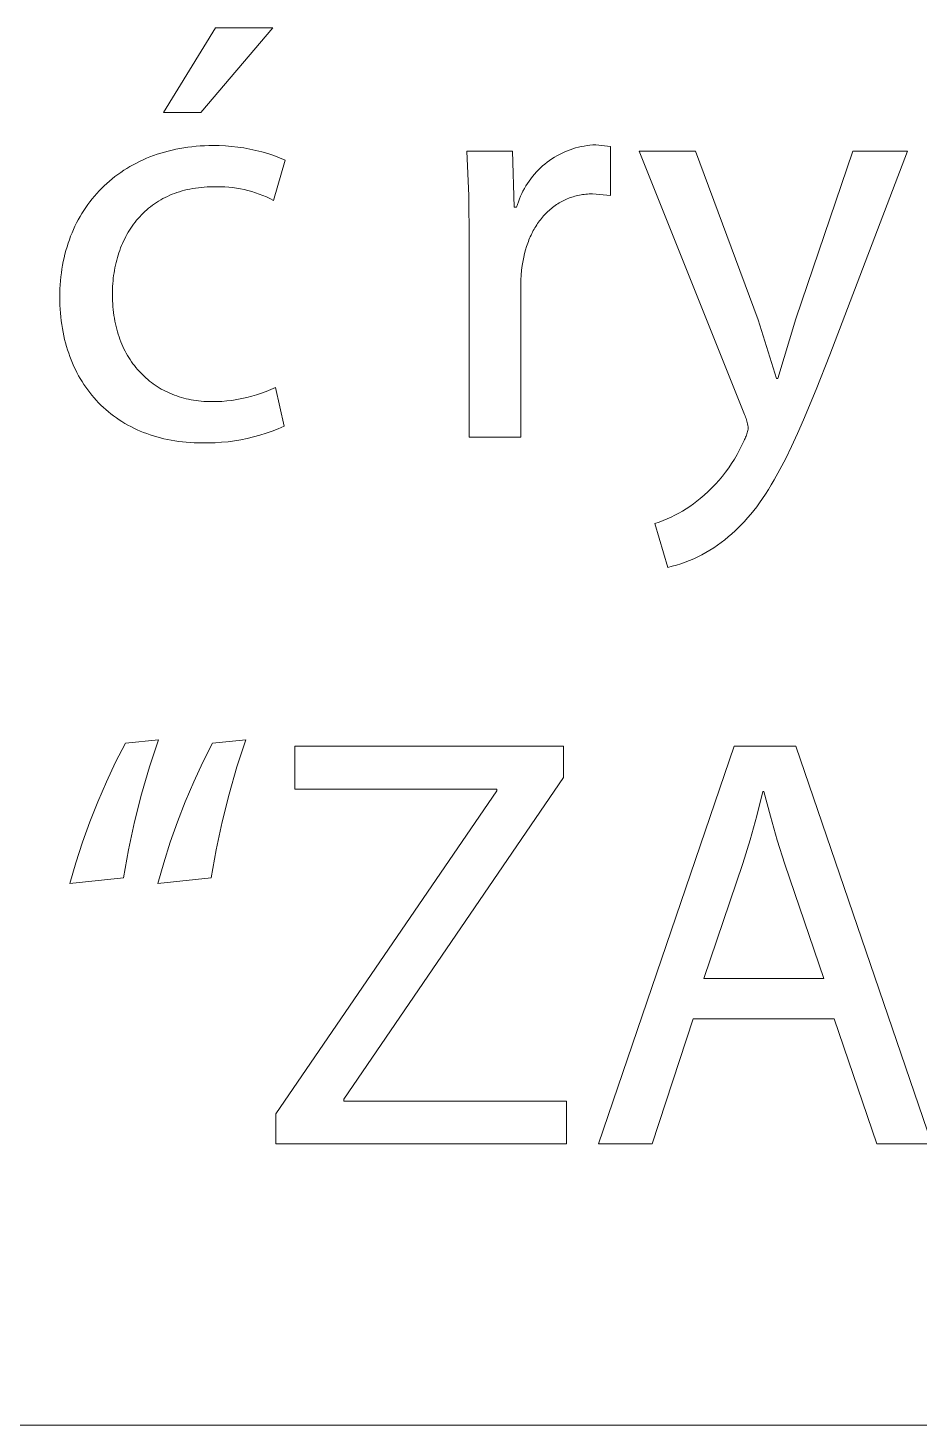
# Model space of a CAD drawing. Header units: millimetres. Extents: x 578 to 4608, y -138 to 2677.
# Drawn here: x 3631.8 to 3692.7, y -138.3 to -42.8 of the extents above; entities that cross this region are included whole.
import ezdxf

# ---------------------------------------------------------------- set-up
doc = ezdxf.new("R2010")
doc.units = ezdxf.units.MM
doc.header["$MEASUREMENT"] = 0
doc.layers.add('Domyślny', color=7, linetype='Continuous', true_color=0x000000)

msp = doc.modelspace()

# ---------------------------------------------------------------- linework, layer by layer
at = {"layer": 'Domyślny', "color": 18, "lineweight": 15, "true_color": 0x000000}
for p, q in [((3641.09, -48.598), (3644.633, -42.827)), ((3648.552, -42.827), (3643.64, -48.598)), ((3644.633, -42.827), (3648.552, -42.827)), ((3643.64, -48.598), (3641.09, -48.598)), ((3640.151, -51.639), (3640.393, -51.548)), ((3640.393, -51.548), (3640.639, -51.462)), ((3640.639, -51.462), (3640.889, -51.382)), ((3640.889, -51.382), (3641.143, -51.307)), ((3641.143, -51.307), (3641.4, -51.238)), ((3641.4, -51.238), (3641.662, -51.174)), ((3641.662, -51.174), (3641.927, -51.117)), ((3641.927, -51.117), (3642.196, -51.065)), ((3642.196, -51.065), (3642.468, -51.019)), ((3642.468, -51.019), (3642.744, -50.979)), ((3642.744, -50.979), (3643.023, -50.944)), ((3643.023, -50.944), (3643.306, -50.916)), ((3643.306, -50.916), (3643.593, -50.895)), ((3643.593, -50.895), (3643.883, -50.879)), ((3643.883, -50.879), (3644.176, -50.869)), ((3644.176, -50.869), (3644.472, -50.866)), ((3644.472, -50.866), (3644.894, -50.869)), ((3644.894, -50.869), (3645.315, -50.887)), ((3645.315, -50.887), (3645.736, -50.92)), ((3645.736, -50.92), (3646.155, -50.967)), ((3646.155, -50.967), (3646.572, -51.028)), ((3646.572, -51.028), (3646.987, -51.105)), ((3646.987, -51.105), (3647.399, -51.195)), ((3647.399, -51.195), (3647.808, -51.3)), ((3647.808, -51.3), (3648.212, -51.419)), ((3648.212, -51.419), (3648.612, -51.552)), ((3648.612, -51.552), (3649.008, -51.699)), ((3661.943, -54.3), (3661.812, -51.255)), ((3661.812, -51.255), (3664.925, -51.255)), ((3664.925, -51.255), (3665.046, -55.08)), ((3667.96, -51.567), (3668.134, -51.471)), ((3668.134, -51.471), (3668.312, -51.382)), ((3668.312, -51.382), (3668.493, -51.299)), ((3668.493, -51.299), (3668.677, -51.223)), ((3668.677, -51.223), (3668.863, -51.152)), ((3668.863, -51.152), (3669.052, -51.088)), ((3669.052, -51.088), (3669.242, -51.031)), ((3669.242, -51.031), (3669.435, -50.979)), ((3669.435, -50.979), (3669.629, -50.935)), ((3669.629, -50.935), (3669.824, -50.897)), ((3669.824, -50.897), (3670.021, -50.866)), ((3670.021, -50.866), (3670.219, -50.841)), ((3670.219, -50.841), (3670.417, -50.823)), ((3670.417, -50.823), (3670.616, -50.812)), ((3670.616, -50.812), (3671.622, -50.933)), ((3671.622, -50.933), (3671.622, -54.275)), ((3680.78, -69.251), (3673.574, -51.254)), ((3673.574, -51.254), (3677.439, -51.254)), ((3677.439, -51.254), (3681.72, -62.782)), ((3684.297, -62.715), (3688.175, -51.254)), ((3691.92, -51.254), (3686.605, -65.171)), ((3688.175, -51.254), (3691.92, -51.254)), ((3638.36, -52.558), (3638.57, -52.426)), ((3638.57, -52.426), (3638.783, -52.298)), ((3638.783, -52.298), (3639.001, -52.175)), ((3639.001, -52.175), (3639.223, -52.058)), ((3639.223, -52.058), (3639.449, -51.945)), ((3639.449, -51.945), (3639.679, -51.838)), ((3639.679, -51.838), (3639.913, -51.736)), ((3639.913, -51.736), (3640.151, -51.639)), ((3649.398, -51.859), (3648.593, -54.61)), ((3649.008, -51.699), (3649.398, -51.859)), ((3666.696, -52.529), (3666.839, -52.39)), ((3666.839, -52.39), (3666.987, -52.257)), ((3666.987, -52.257), (3667.139, -52.128)), ((3667.139, -52.128), (3667.295, -52.005)), ((3667.295, -52.005), (3667.456, -51.887)), ((3667.456, -51.887), (3667.62, -51.774)), ((3667.62, -51.774), (3667.788, -51.667)), ((3667.788, -51.667), (3667.96, -51.567)), ((3637.02, -53.62), (3637.198, -53.455)), ((3637.198, -53.455), (3637.38, -53.294)), ((3637.38, -53.294), (3637.567, -53.137)), ((3637.567, -53.137), (3637.759, -52.985)), ((3637.759, -52.985), (3637.955, -52.838)), ((3637.955, -52.838), (3638.156, -52.696)), ((3638.156, -52.696), (3638.36, -52.558)), ((3665.839, -53.623), (3665.945, -53.455)), ((3665.945, -53.455), (3666.057, -53.29)), ((3666.057, -53.29), (3666.174, -53.129)), ((3666.174, -53.129), (3666.297, -52.973)), ((3666.297, -52.973), (3666.425, -52.82)), ((3666.425, -52.82), (3666.558, -52.672)), ((3666.558, -52.672), (3666.696, -52.529)), ((3636.199, -54.514), (3636.354, -54.326)), ((3636.354, -54.326), (3636.513, -54.143)), ((3636.513, -54.143), (3636.677, -53.965)), ((3636.677, -53.965), (3636.846, -53.79)), ((3636.846, -53.79), (3637.02, -53.62)), ((3641.191, -54.414), (3641.039, -54.494)), ((3641.347, -54.338), (3641.191, -54.414)), ((3641.506, -54.266), (3641.347, -54.338)), ((3641.668, -54.198), (3641.506, -54.266)), ((3641.833, -54.133), (3641.668, -54.198)), ((3642.001, -54.073), (3641.833, -54.133)), ((3642.173, -54.017), (3642.001, -54.073)), ((3642.347, -53.965), (3642.173, -54.017)), ((3642.525, -53.917), (3642.347, -53.965)), ((3642.706, -53.874), (3642.525, -53.917)), ((3642.89, -53.835), (3642.706, -53.874)), ((3643.077, -53.8), (3642.89, -53.835)), ((3643.267, -53.77), (3643.077, -53.8)), ((3643.46, -53.744), (3643.267, -53.77)), ((3643.656, -53.723), (3643.46, -53.744)), ((3643.856, -53.706), (3643.656, -53.723)), ((3644.058, -53.694), (3643.856, -53.706)), ((3644.264, -53.687), (3644.058, -53.694)), ((3644.472, -53.684), (3644.264, -53.687)), ((3644.739, -53.677), (3644.472, -53.684)), ((3645.006, -53.679), (3644.739, -53.677)), ((3645.273, -53.69), (3645.006, -53.679)), ((3645.539, -53.709), (3645.273, -53.69)), ((3645.805, -53.737), (3645.539, -53.709)), ((3646.069, -53.774), (3645.805, -53.737)), ((3646.332, -53.82), (3646.069, -53.774)), ((3646.594, -53.874), (3646.332, -53.82)), ((3646.853, -53.937), (3646.594, -53.874)), ((3647.111, -54.008), (3646.853, -53.937)), ((3647.366, -54.088), (3647.111, -54.008)), ((3647.618, -54.176), (3647.366, -54.088)), ((3647.867, -54.273), (3647.618, -54.176)), ((3648.112, -54.377), (3647.867, -54.273)), ((3648.354, -54.49), (3648.112, -54.377)), ((3661.973, -57.348), (3661.943, -54.3)), ((3665.397, -54.514), (3665.473, -54.33)), ((3665.473, -54.33), (3665.556, -54.149)), ((3665.556, -54.149), (3665.644, -53.971)), ((3665.644, -53.971), (3665.739, -53.795)), ((3665.739, -53.795), (3665.839, -53.623)), ((3668.974, -54.391), (3668.873, -54.426)), ((3669.077, -54.359), (3668.974, -54.391)), ((3669.181, -54.329), (3669.077, -54.359)), ((3669.286, -54.301), (3669.181, -54.329)), ((3669.392, -54.276), (3669.286, -54.301)), ((3669.5, -54.254), (3669.392, -54.276)), ((3669.609, -54.234), (3669.5, -54.254)), ((3669.718, -54.216), (3669.609, -54.234)), ((3669.829, -54.202), (3669.718, -54.216)), ((3669.942, -54.189), (3669.829, -54.202)), ((3670.055, -54.18), (3669.942, -54.189)), ((3670.169, -54.173), (3670.055, -54.18)), ((3670.284, -54.169), (3670.169, -54.173)), ((3670.401, -54.168), (3670.284, -54.169)), ((3671.622, -54.275), (3670.401, -54.168)), ((3635.5, -55.511), (3635.63, -55.303)), ((3635.63, -55.303), (3635.765, -55.1)), ((3635.765, -55.1), (3635.905, -54.9)), ((3635.905, -54.9), (3636.05, -54.705)), ((3636.05, -54.705), (3636.199, -54.514)), ((3639.811, -55.372), (3639.69, -55.487)), ((3639.934, -55.261), (3639.811, -55.372)), ((3640.061, -55.153), (3639.934, -55.261)), ((3640.191, -55.048), (3640.061, -55.153)), ((3640.324, -54.947), (3640.191, -55.048)), ((3640.461, -54.849), (3640.324, -54.947)), ((3640.6, -54.755), (3640.461, -54.849)), ((3640.743, -54.664), (3640.6, -54.755)), ((3640.889, -54.577), (3640.743, -54.664)), ((3641.039, -54.494), (3640.889, -54.577)), ((3648.593, -54.61), (3648.354, -54.49)), ((3665.046, -55.08), (3665.207, -55.08)), ((3665.207, -55.08), (3665.264, -54.889)), ((3665.264, -54.889), (3665.328, -54.701)), ((3665.328, -54.701), (3665.397, -54.514)), ((3667.348, -55.368), (3667.271, -55.443)), ((3667.426, -55.296), (3667.348, -55.368)), ((3667.506, -55.225), (3667.426, -55.296)), ((3667.588, -55.157), (3667.506, -55.225)), ((3667.671, -55.09), (3667.588, -55.157)), ((3667.755, -55.026), (3667.671, -55.09)), ((3667.841, -54.964), (3667.755, -55.026)), ((3667.928, -54.904), (3667.841, -54.964)), ((3668.017, -54.846), (3667.928, -54.904)), ((3668.107, -54.79), (3668.017, -54.846)), ((3668.198, -54.737), (3668.107, -54.79)), ((3668.29, -54.685), (3668.198, -54.737)), ((3668.384, -54.636), (3668.29, -54.685)), ((3668.479, -54.59), (3668.384, -54.636)), ((3668.576, -54.545), (3668.479, -54.59)), ((3668.673, -54.503), (3668.576, -54.545)), ((3668.772, -54.463), (3668.673, -54.503)), ((3668.873, -54.426), (3668.772, -54.463)), ((3635.031, -56.378), (3635.141, -56.155)), ((3635.141, -56.155), (3635.255, -55.937)), ((3635.255, -55.937), (3635.375, -55.722)), ((3635.375, -55.722), (3635.5, -55.511)), ((3639.037, -56.237), (3638.94, -56.372)), ((3639.138, -56.105), (3639.037, -56.237)), ((3639.242, -55.975), (3639.138, -56.105)), ((3639.349, -55.849), (3639.242, -55.975)), ((3639.46, -55.725), (3639.349, -55.849)), ((3639.573, -55.604), (3639.46, -55.725)), ((3639.69, -55.487), (3639.573, -55.604)), ((3666.582, -56.292), (3666.522, -56.386)), ((3666.644, -56.199), (3666.582, -56.292)), ((3666.707, -56.107), (3666.644, -56.199)), ((3666.772, -56.018), (3666.707, -56.107)), ((3666.839, -55.93), (3666.772, -56.018)), ((3666.907, -55.844), (3666.839, -55.93)), ((3666.977, -55.76), (3666.907, -55.844)), ((3667.048, -55.678), (3666.977, -55.76)), ((3667.121, -55.597), (3667.048, -55.678)), ((3667.195, -55.519), (3667.121, -55.597)), ((3667.271, -55.443), (3667.195, -55.519)), ((3634.646, -57.302), (3634.734, -57.066)), ((3634.734, -57.066), (3634.828, -56.833)), ((3634.828, -56.833), (3634.927, -56.604)), ((3634.927, -56.604), (3635.031, -56.378)), ((3638.426, -57.239), (3638.352, -57.392)), ((3638.503, -57.088), (3638.426, -57.239)), ((3638.584, -56.94), (3638.503, -57.088)), ((3638.668, -56.794), (3638.584, -56.94)), ((3638.755, -56.651), (3638.668, -56.794)), ((3638.846, -56.51), (3638.755, -56.651)), ((3638.94, -56.372), (3638.846, -56.51)), ((3666.099, -57.204), (3666.054, -57.313)), ((3666.146, -57.096), (3666.099, -57.204)), ((3666.195, -56.99), (3666.146, -57.096)), ((3666.245, -56.885), (3666.195, -56.99)), ((3666.297, -56.782), (3666.245, -56.885)), ((3666.351, -56.681), (3666.297, -56.782)), ((3666.406, -56.581), (3666.351, -56.681)), ((3666.463, -56.483), (3666.406, -56.581)), ((3666.522, -56.386), (3666.463, -56.483)), ((3634.347, -58.28), (3634.413, -58.031)), ((3634.413, -58.031), (3634.485, -57.785)), ((3634.485, -57.785), (3634.563, -57.542)), ((3634.563, -57.542), (3634.646, -57.302)), ((3638.033, -58.191), (3637.979, -58.357)), ((3638.09, -58.027), (3638.033, -58.191)), ((3638.151, -57.865), (3638.09, -58.027)), ((3638.214, -57.705), (3638.151, -57.865)), ((3638.282, -57.548), (3638.214, -57.705)), ((3638.352, -57.392), (3638.282, -57.548)), ((3661.973, -70.782), (3661.973, -57.348)), ((3665.756, -58.237), (3665.699, -58.481)), ((3665.819, -57.998), (3665.756, -58.237)), ((3665.891, -57.764), (3665.819, -57.998)), ((3665.929, -57.649), (3665.891, -57.764)), ((3665.969, -57.536), (3665.929, -57.649)), ((3666.011, -57.423), (3665.969, -57.536)), ((3666.054, -57.313), (3666.011, -57.423)), ((3634.136, -59.308), (3634.18, -59.046)), ((3634.18, -59.046), (3634.23, -58.788)), ((3634.23, -58.788), (3634.286, -58.533)), ((3634.286, -58.533), (3634.347, -58.28)), ((3637.799, -59.041), (3637.762, -59.216)), ((3637.839, -58.867), (3637.799, -59.041)), ((3637.882, -58.696), (3637.839, -58.867)), ((3637.929, -58.526), (3637.882, -58.696)), ((3637.979, -58.357), (3637.929, -58.526)), ((3665.596, -59.058), (3665.552, -59.387)), ((3665.65, -58.731), (3665.596, -59.058)), ((3665.699, -58.481), (3665.65, -58.731)), ((3634.018, -60.381), (3634.039, -60.109)), ((3634.039, -60.109), (3634.065, -59.839)), ((3634.065, -59.839), (3634.098, -59.572)), ((3634.098, -59.572), (3634.136, -59.308)), ((3637.631, -60.117), (3637.616, -60.302)), ((3637.651, -59.934), (3637.631, -60.117)), ((3637.673, -59.752), (3637.651, -59.934)), ((3637.7, -59.572), (3637.673, -59.752)), ((3637.729, -59.393), (3637.7, -59.572)), ((3637.762, -59.216), (3637.729, -59.393)), ((3665.499, -60.049), (3665.489, -60.381)), ((3665.52, -59.718), (3665.499, -60.049)), ((3665.552, -59.387), (3665.52, -59.718)), ((3633.991, -61.213), (3633.994, -60.933)), ((3633.994, -60.933), (3634.003, -60.656)), ((3634.003, -60.656), (3634.018, -60.381)), ((3637.589, -60.863), (3637.588, -61.052)), ((3637.588, -61.052), (3637.59, -61.263)), ((3637.595, -60.675), (3637.589, -60.863)), ((3637.603, -60.488), (3637.595, -60.675)), ((3637.616, -60.302), (3637.603, -60.488)), ((3665.489, -60.381), (3665.489, -70.782)), ((3633.994, -61.492), (3633.991, -61.213)), ((3634.002, -61.767), (3633.994, -61.492)), ((3634.016, -62.04), (3634.002, -61.767)), ((3634.035, -62.31), (3634.016, -62.04)), ((3637.59, -61.263), (3637.596, -61.471)), ((3637.596, -61.471), (3637.607, -61.677)), ((3637.607, -61.677), (3637.621, -61.88)), ((3637.621, -61.88), (3637.64, -62.08)), ((3634.06, -62.576), (3634.035, -62.31)), ((3634.09, -62.839), (3634.06, -62.576)), ((3634.126, -63.1), (3634.09, -62.839)), ((3637.64, -62.08), (3637.662, -62.278)), ((3637.662, -62.278), (3637.689, -62.473)), ((3637.689, -62.473), (3637.72, -62.665)), ((3637.72, -62.665), (3637.754, -62.855)), ((3637.754, -62.855), (3637.793, -63.042)), ((3681.72, -62.782), (3682.968, -66.795)), ((3683.049, -66.795), (3684.297, -62.715)), ((3634.167, -63.357), (3634.126, -63.1)), ((3634.213, -63.61), (3634.167, -63.357)), ((3634.264, -63.861), (3634.213, -63.61)), ((3634.321, -64.108), (3634.264, -63.861)), ((3637.793, -63.042), (3637.835, -63.226)), ((3637.835, -63.226), (3637.881, -63.407)), ((3637.881, -63.407), (3637.93, -63.585)), ((3637.93, -63.585), (3637.984, -63.761)), ((3637.984, -63.761), (3638.041, -63.933)), ((3638.041, -63.933), (3638.101, -64.103)), ((3634.383, -64.351), (3634.321, -64.108)), ((3634.45, -64.592), (3634.383, -64.351)), ((3634.522, -64.828), (3634.45, -64.592)), ((3634.599, -65.061), (3634.522, -64.828)), ((3638.101, -64.103), (3638.165, -64.27)), ((3638.165, -64.27), (3638.233, -64.434)), ((3638.233, -64.434), (3638.304, -64.595)), ((3638.304, -64.595), (3638.378, -64.753)), ((3638.378, -64.753), (3638.456, -64.908)), ((3638.456, -64.908), (3638.537, -65.06)), ((3634.681, -65.291), (3634.599, -65.061)), ((3634.768, -65.517), (3634.681, -65.291)), ((3634.86, -65.739), (3634.768, -65.517)), ((3634.957, -65.958), (3634.86, -65.739)), ((3638.537, -65.06), (3638.622, -65.208)), ((3638.622, -65.208), (3638.709, -65.354)), ((3638.709, -65.354), (3638.8, -65.497)), ((3638.8, -65.497), (3638.894, -65.636)), ((3638.894, -65.636), (3638.991, -65.772)), ((3638.991, -65.772), (3639.092, -65.906)), ((3686.605, -65.171), (3685.684, -67.533)), ((3635.058, -66.173), (3634.957, -65.958)), ((3635.165, -66.383), (3635.058, -66.173)), ((3635.276, -66.591), (3635.165, -66.383)), ((3635.392, -66.794), (3635.276, -66.591)), ((3635.513, -66.993), (3635.392, -66.794)), ((3639.092, -65.906), (3639.195, -66.035)), ((3639.195, -66.035), (3639.301, -66.162)), ((3639.301, -66.162), (3639.41, -66.285)), ((3639.41, -66.285), (3639.522, -66.406)), ((3639.522, -66.406), (3639.637, -66.522)), ((3639.637, -66.522), (3639.754, -66.636)), ((3639.754, -66.636), (3639.875, -66.746)), ((3639.875, -66.746), (3639.998, -66.852)), ((3682.968, -66.795), (3683.049, -66.795)), ((3635.638, -67.188), (3635.513, -66.993)), ((3635.768, -67.379), (3635.638, -67.188)), ((3635.902, -67.566), (3635.768, -67.379)), ((3636.041, -67.749), (3635.902, -67.566)), ((3636.185, -67.928), (3636.041, -67.749)), ((3639.998, -66.852), (3640.123, -66.956)), ((3640.123, -66.956), (3640.252, -67.056)), ((3640.252, -67.056), (3640.383, -67.152)), ((3640.383, -67.152), (3640.516, -67.245)), ((3640.516, -67.245), (3640.652, -67.334)), ((3640.652, -67.334), (3640.791, -67.42)), ((3640.791, -67.42), (3640.931, -67.502)), ((3640.931, -67.502), (3641.074, -67.581)), ((3641.074, -67.581), (3641.22, -67.656)), ((3641.22, -67.656), (3641.368, -67.728)), ((3641.368, -67.728), (3641.518, -67.796)), ((3647.765, -67.793), (3648.09, -67.673)), ((3648.09, -67.673), (3648.411, -67.542)), ((3648.411, -67.542), (3648.727, -67.4)), ((3648.727, -67.4), (3649.331, -70.044)), ((3685.684, -67.533), (3684.823, -69.612)), ((3636.333, -68.103), (3636.185, -67.928)), ((3636.485, -68.273), (3636.333, -68.103)), ((3636.641, -68.439), (3636.485, -68.273)), ((3636.802, -68.6), (3636.641, -68.439)), ((3636.968, -68.757), (3636.802, -68.6)), ((3641.518, -67.796), (3641.67, -67.86)), ((3641.67, -67.86), (3641.824, -67.92)), ((3641.824, -67.92), (3641.98, -67.977)), ((3641.98, -67.977), (3642.139, -68.03)), ((3642.139, -68.03), (3642.299, -68.079)), ((3642.299, -68.079), (3642.462, -68.125)), ((3642.462, -68.125), (3642.626, -68.166)), ((3642.626, -68.166), (3642.792, -68.204)), ((3642.792, -68.204), (3642.96, -68.238)), ((3642.96, -68.238), (3643.13, -68.268)), ((3643.13, -68.268), (3643.302, -68.294)), ((3643.302, -68.294), (3643.475, -68.316)), ((3643.475, -68.316), (3643.65, -68.334)), ((3643.65, -68.334), (3643.826, -68.348)), ((3643.826, -68.348), (3644.004, -68.358)), ((3644.004, -68.358), (3644.184, -68.365)), ((3644.184, -68.365), (3644.365, -68.367)), ((3644.365, -68.367), (3644.711, -68.362)), ((3644.711, -68.362), (3645.057, -68.345)), ((3645.057, -68.345), (3645.403, -68.317)), ((3645.403, -68.317), (3645.747, -68.277)), ((3645.747, -68.277), (3646.089, -68.225)), ((3646.089, -68.225), (3646.43, -68.162)), ((3646.43, -68.162), (3646.768, -68.087)), ((3646.768, -68.087), (3647.104, -68)), ((3647.104, -68), (3647.436, -67.902)), ((3647.436, -67.902), (3647.765, -67.793)), ((3637.137, -68.91), (3636.968, -68.757)), ((3637.311, -69.058), (3637.137, -68.91)), ((3637.489, -69.202), (3637.311, -69.058)), ((3637.671, -69.341), (3637.489, -69.202)), ((3637.857, -69.475), (3637.671, -69.341)), ((3638.047, -69.605), (3637.857, -69.475)), ((3638.241, -69.729), (3638.047, -69.605)), ((3680.82, -69.339), (3680.78, -69.251)), ((3680.856, -69.428), (3680.82, -69.339)), ((3680.89, -69.519), (3680.856, -69.428)), ((3680.92, -69.611), (3680.89, -69.519)), ((3680.947, -69.703), (3680.92, -69.611)), ((3684.823, -69.612), (3684.408, -70.553)), ((3638.44, -69.849), (3638.241, -69.729)), ((3638.642, -69.965), (3638.44, -69.849)), ((3638.848, -70.075), (3638.642, -69.965)), ((3639.057, -70.18), (3638.848, -70.075)), ((3639.271, -70.281), (3639.057, -70.18)), ((3639.488, -70.376), (3639.271, -70.281)), ((3639.709, -70.467), (3639.488, -70.376)), ((3639.934, -70.552), (3639.709, -70.467)), ((3640.163, -70.632), (3639.934, -70.552)), ((3640.395, -70.707), (3640.163, -70.632)), ((3648.09, -70.529), (3647.667, -70.661)), ((3648.509, -70.381), (3648.09, -70.529)), ((3648.923, -70.22), (3648.509, -70.381)), ((3649.331, -70.044), (3648.923, -70.22)), ((3680.89, -70.727), (3680.919, -70.651)), ((3680.919, -70.651), (3680.944, -70.573)), ((3680.944, -70.573), (3680.968, -70.495)), ((3680.971, -69.797), (3680.947, -69.703)), ((3680.968, -70.495), (3680.988, -70.417)), ((3680.992, -69.891), (3680.971, -69.797)), ((3680.988, -70.417), (3681.007, -70.337)), ((3681.01, -69.986), (3680.992, -69.891)), ((3681.007, -70.337), (3681.022, -70.257)), ((3681.024, -70.081), (3681.01, -69.986)), ((3681.022, -70.257), (3681.035, -70.177)), ((3681.035, -70.177), (3681.024, -70.081)), ((3684.408, -70.553), (3684.002, -71.431)), ((3640.63, -70.776), (3640.395, -70.707)), ((3640.869, -70.841), (3640.63, -70.776)), ((3641.112, -70.9), (3640.869, -70.841)), ((3641.358, -70.953), (3641.112, -70.9)), ((3641.607, -71.001), (3641.358, -70.953)), ((3641.86, -71.044), (3641.607, -71.001)), ((3642.116, -71.081), (3641.86, -71.044)), ((3642.376, -71.113), (3642.116, -71.081)), ((3642.638, -71.139), (3642.376, -71.113)), ((3642.904, -71.159), (3642.638, -71.139)), ((3643.173, -71.173), (3642.904, -71.159)), ((3643.446, -71.182), (3643.173, -71.173)), ((3643.721, -71.185), (3643.446, -71.182)), ((3644.165, -71.187), (3643.721, -71.185)), ((3644.609, -71.175), (3644.165, -71.187)), ((3645.052, -71.146), (3644.609, -71.175)), ((3645.494, -71.103), (3645.052, -71.146)), ((3645.934, -71.045), (3645.494, -71.103)), ((3646.372, -70.971), (3645.934, -71.045)), ((3646.807, -70.883), (3646.372, -70.971)), ((3647.239, -70.779), (3646.807, -70.883)), ((3647.667, -70.661), (3647.239, -70.779)), ((3665.489, -70.782), (3661.973, -70.782)), ((3680.445, -71.668), (3680.605, -71.348)), ((3680.605, -71.348), (3680.754, -71.023)), ((3680.754, -71.023), (3680.791, -70.95)), ((3680.791, -70.95), (3680.827, -70.877)), ((3680.827, -70.877), (3680.86, -70.803)), ((3680.86, -70.803), (3680.89, -70.727)), ((3684.002, -71.431), (3683.602, -72.249)), ((3679.903, -72.594), (3680.094, -72.291)), ((3680.094, -72.291), (3680.274, -71.982)), ((3680.274, -71.982), (3680.445, -71.668)), ((3683.602, -72.249), (3683.206, -73.01)), ((3679.04, -73.734), (3679.27, -73.46)), ((3679.27, -73.46), (3679.49, -73.178)), ((3679.49, -73.178), (3679.701, -72.889)), ((3679.701, -72.889), (3679.903, -72.594)), ((3683.206, -73.01), (3682.812, -73.718)), ((3678.298, -74.509), (3678.554, -74.259)), ((3678.554, -74.259), (3678.801, -74.001)), ((3678.801, -74.001), (3679.04, -73.734)), ((3682.416, -74.375), (3682.218, -74.685)), ((3682.614, -74.053), (3682.416, -74.375)), ((3682.812, -73.718), (3682.614, -74.053)), ((3677.052, -75.522), (3677.294, -75.35)), ((3677.294, -75.35), (3677.53, -75.169)), ((3677.53, -75.169), (3677.761, -74.982)), ((3677.761, -74.982), (3678.033, -74.75)), ((3678.033, -74.75), (3678.298, -74.509)), ((3681.817, -75.27), (3681.615, -75.545)), ((3682.018, -74.983), (3681.817, -75.27)), ((3682.218, -74.685), (3682.018, -74.983)), ((3675.495, -76.385), (3675.765, -76.262)), ((3675.765, -76.262), (3676.032, -76.131)), ((3676.032, -76.131), (3676.294, -75.991)), ((3676.294, -75.991), (3676.552, -75.843)), ((3676.552, -75.843), (3676.805, -75.687)), ((3676.805, -75.687), (3677.052, -75.522)), ((3680.996, -76.31), (3680.785, -76.546)), ((3681.205, -76.065), (3680.996, -76.31)), ((3681.411, -75.811), (3681.205, -76.065)), ((3681.615, -75.545), (3681.411, -75.811)), ((3674.661, -76.699), (3674.942, -76.604)), ((3675.533, -79.692), (3674.661, -76.699)), ((3674.942, -76.604), (3675.22, -76.499)), ((3675.22, -76.499), (3675.495, -76.385)), ((3680.133, -77.197), (3679.908, -77.397)), ((3680.353, -76.989), (3680.133, -77.197)), ((3680.571, -76.772), (3680.353, -76.989)), ((3680.785, -76.546), (3680.571, -76.772)), ((3678.937, -78.182), (3678.679, -78.358)), ((3679.189, -77.998), (3678.937, -78.182)), ((3679.436, -77.806), (3679.189, -77.998)), ((3679.675, -77.605), (3679.436, -77.806)), ((3679.908, -77.397), (3679.675, -77.605)), ((3677.022, -79.227), (3676.731, -79.34)), ((3677.31, -79.105), (3677.022, -79.227)), ((3677.593, -78.974), (3677.31, -79.105)), ((3677.872, -78.834), (3677.593, -78.974)), ((3678.146, -78.684), (3677.872, -78.834)), ((3678.415, -78.525), (3678.146, -78.684)), ((3678.679, -78.358), (3678.415, -78.525)), ((3675.837, -79.619), (3675.533, -79.692)), ((3676.138, -79.536), (3675.837, -79.619)), ((3676.436, -79.443), (3676.138, -79.536)), ((3676.731, -79.34), (3676.436, -79.443)), ((3638.475, -91.697), (3640.729, -91.469)), ((3640.729, -91.469), (3640.122, -93.32)), ((3644.433, -91.697), (3646.702, -91.469)), ((3646.702, -91.469), (3646.096, -93.321)), ((3637.804, -93.015), (3638.475, -91.697)), ((3643.769, -93.015), (3644.433, -91.697)), ((3650.065, -94.849), (3650.065, -91.91)), ((3650.065, -91.91), (3668.411, -91.91)), ((3668.411, -91.91), (3668.411, -94.044)), ((3670.813, -119.094), (3680.073, -91.904)), ((3680.073, -91.904), (3684.287, -91.904)), ((3684.287, -91.904), (3693.574, -119.094)), ((3637.176, -94.354), (3637.804, -93.015)), ((3640.122, -93.32), (3639.578, -95.192)), ((3643.147, -94.354), (3643.769, -93.015)), ((3646.096, -93.321), (3645.556, -95.192)), ((3636.589, -95.712), (3637.176, -94.354)), ((3642.568, -95.712), (3643.147, -94.354)), ((3668.411, -94.044), (3653.406, -116.027)), ((3639.578, -95.192), (3639.1, -97.081)), ((3645.556, -95.192), (3645.08, -97.081)), ((3648.763, -117.047), (3663.848, -94.97)), ((3663.848, -94.849), (3650.065, -94.849)), ((3663.848, -94.97), (3663.848, -94.849)), ((3682.033, -95.017), (3681.619, -96.665)), ((3682.113, -95.017), (3682.033, -95.017)), ((3682.548, -96.683), (3682.113, -95.017)), ((3636.045, -97.087), (3636.589, -95.712)), ((3642.032, -97.088), (3642.568, -95.712)), ((3635.545, -98.479), (3636.045, -97.087)), ((3639.1, -97.081), (3638.687, -98.986)), ((3641.54, -98.479), (3642.032, -97.088)), ((3645.08, -97.081), (3644.67, -98.986)), ((3681.619, -96.665), (3681.167, -98.302)), ((3683.023, -98.339), (3682.548, -96.683)), ((3681.167, -98.302), (3680.677, -99.929)), ((3683.536, -99.983), (3683.023, -98.339)), ((3635.089, -99.886), (3635.545, -98.479)), ((3638.687, -98.986), (3638.341, -100.903)), ((3641.092, -99.886), (3641.54, -98.479)), ((3644.67, -98.986), (3644.326, -100.903)), ((3634.677, -101.306), (3635.089, -99.886)), ((3640.689, -101.306), (3641.092, -99.886)), ((3680.677, -99.929), (3678.006, -107.794)), ((3686.193, -107.794), (3683.536, -99.983)), ((3638.341, -100.903), (3634.677, -101.306)), ((3644.326, -100.903), (3640.689, -101.306)), ((3678.006, -107.794), (3686.193, -107.794)), ((3677.282, -110.545), (3674.463, -119.094)), ((3686.918, -110.545), (3677.282, -110.545)), ((3689.83, -119.094), (3686.918, -110.545)), ((3653.406, -116.027), (3653.406, -116.161)), ((3653.406, -116.161), (3668.612, -116.161)), ((3668.612, -116.161), (3668.612, -119.087)), ((3648.763, -119.087), (3648.763, -117.047)), ((3668.612, -119.087), (3648.763, -119.087)), ((3674.463, -119.094), (3670.813, -119.094)), ((3693.574, -119.094), (3689.83, -119.094)), ((4604.455, -138.305), (578.038, -138.305)), ((4604.455, -138.305), (3085.218, -138.305))]:
    msp.add_line(p, q, dxfattribs=at)

doc.saveas('drawing.dxf')
